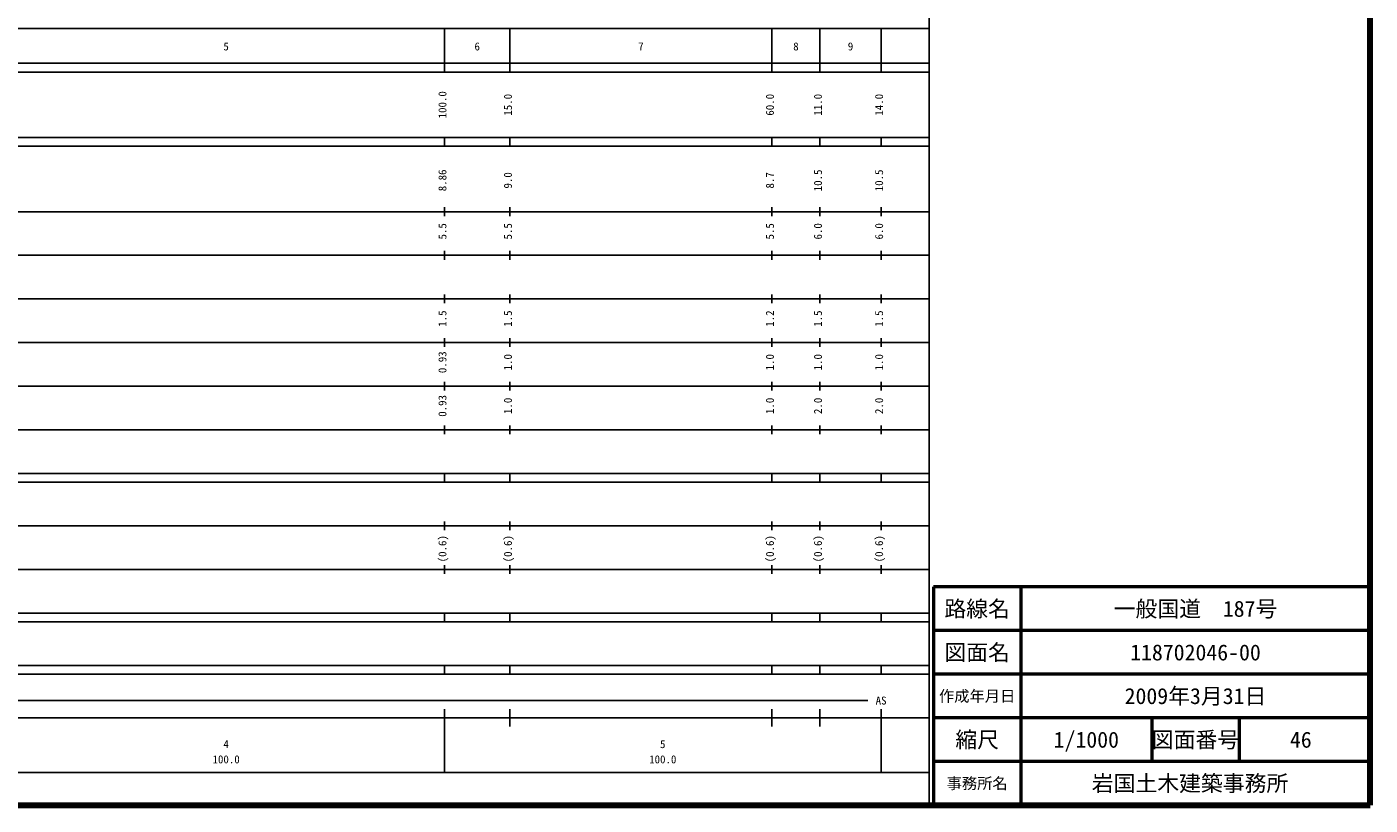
# Model space of a CAD drawing. Units: millimetres on the paper, enlarged 1000 times. Extents: x 40000 to 680000, y 20000 to 380000.
# Drawn here: x 372365 to 680000, y 20000 to 198357 of the extents above; entities that cross this region are included whole.
import ezdxf
from ezdxf.enums import TextEntityAlignment as Align

# ---------------------------------------------------------------- set-up
doc = ezdxf.new("R2010")
doc.units = ezdxf.units.MM
doc.header["$LTSCALE"] = 1000
for name, color, linetype, lineweight in [('M-TTL', 2, 'Continuous', 140), ('M-TTL-BAND', 7, 'Continuous', 25), ('M-TTL-FRAM', 2, 'Continuous', 50), ('M-TTL-LINE', 7, 'Continuous', 50)]:
    doc.layers.add(name, color=color, linetype=linetype, lineweight=lineweight)
doc.layers.add('M-TTL-TXT', color=7, linetype='Continuous')
doc.styles.add('ＭＳ ゴシック', font='')
doc.styles.get('ＭＳ ゴシック').set_extended_font_data('MS Gothic')

msp = doc.modelspace()

# ---------------------------------------------------------------- linework, layer by layer
at = {"layer": 'M-TTL'}
for p, q in [((680000, 20000), (680000, 380000)), ((40000, 20000), (680000, 20000))]:
    msp.add_line(p, q, dxfattribs=at)
at = {"layer": 'M-TTL-BAND'}
for p, q in [((579000, 20000), (579000, 370000)), ((68000, 198000), (579000, 198000)), ((468000, 188000), (468000, 198000)), ((483000, 188000), (483000, 198000)), ((543000, 188000), (543000, 198000)), ((554000, 188000), (554000, 198000)), ((568000, 188000), (568000, 198000)), ((40000, 190000), (579000, 190000)), ((40000, 188000), (579000, 188000)), ((40000, 173000), (579000, 173000)), ((468000, 171000), (468000, 173000)), ((483000, 171000), (483000, 173000)), ((543000, 171000), (543000, 173000)), ((554000, 171000), (554000, 173000)), ((568000, 171000), (568000, 173000)), ((40000, 171000), (579000, 171000)), ((468000, 155000), (468000, 157000)), ((483000, 155000), (483000, 157000)), ((543000, 155000), (543000, 157000)), ((554000, 155000), (554000, 157000)), ((568000, 155000), (568000, 157000)), ((40000, 156000), (579000, 156000)), ((46000, 146000), (579000, 146000)), ((468000, 145000), (468000, 147000)), ((483000, 145000), (483000, 147000)), ((543000, 145000), (543000, 147000)), ((554000, 145000), (554000, 147000)), ((568000, 145000), (568000, 147000)), ((52000, 136000), (579000, 136000)), ((468000, 135000), (468000, 137000)), ((483000, 135000), (483000, 137000)), ((543000, 135000), (543000, 137000)), ((554000, 135000), (554000, 137000)), ((568000, 135000), (568000, 137000)), ((468000, 125000), (468000, 127000)), ((483000, 125000), (483000, 127000)), ((543000, 125000), (543000, 127000)), ((554000, 125000), (554000, 127000)), ((568000, 125000), (568000, 127000)), ((46000, 126000), (579000, 126000)), ((468000, 115000), (468000, 117000)), ((483000, 115000), (483000, 117000)), ((543000, 115000), (543000, 117000)), ((554000, 115000), (554000, 117000)), ((568000, 115000), (568000, 117000)), ((52000, 116000), (579000, 116000)), ((46000, 106000), (579000, 106000)), ((468000, 105000), (468000, 107000)), ((483000, 105000), (483000, 107000)), ((543000, 105000), (543000, 107000)), ((554000, 105000), (554000, 107000)), ((568000, 105000), (568000, 107000)), ((40000, 96000), (579000, 96000)), ((468000, 94000), (468000, 96000)), ((483000, 94000), (483000, 96000)), ((543000, 94000), (543000, 96000)), ((554000, 94000), (554000, 96000)), ((568000, 94000), (568000, 96000)), ((40000, 94000), (579000, 94000)), ((49000, 84000), (579000, 84000)), ((468000, 83000), (468000, 85000)), ((483000, 83000), (483000, 85000)), ((543000, 83000), (543000, 85000)), ((554000, 83000), (554000, 85000)), ((568000, 83000), (568000, 85000)), ((40000, 74000), (579000, 74000)), ((468000, 73000), (468000, 75000)), ((483000, 73000), (483000, 75000)), ((543000, 73000), (543000, 75000)), ((554000, 73000), (554000, 75000)), ((568000, 73000), (568000, 75000)), ((40000, 64000), (579000, 64000)), ((40000, 62000), (579000, 62000)), ((468000, 62000), (468000, 64000)), ((483000, 62000), (483000, 64000)), ((543000, 62000), (543000, 64000)), ((554000, 62000), (554000, 64000)), ((568000, 62000), (568000, 64000)), ((40000, 52000), (579000, 52000)), ((40000, 50000), (579000, 50000)), ((468000, 50000), (468000, 52000)), ((483000, 50000), (483000, 52000)), ((543000, 50000), (543000, 52000)), ((554000, 50000), (554000, 52000)), ((568000, 50000), (568000, 52000)), ((71000, 44000), (565000, 44000)), ((40000, 40000), (579000, 40000)), ((468000, 27500), (468000, 42000)), ((483000, 38000), (483000, 42000)), ((543000, 38000), (543000, 42000)), ((554000, 38000), (554000, 42000)), ((568000, 27500), (568000, 42000)), ((68000, 27500), (579000, 27500))]:
    msp.add_line(p, q, dxfattribs=at)
at = {"layer": 'M-TTL-FRAM'}
for p, q in [((680000, 70000), (580000, 70000)), ((580000, 70000), (580000, 20000))]:
    msp.add_line(p, q, dxfattribs=at)
at = {"layer": 'M-TTL-LINE'}
for p, q in [((600000, 70000), (600000, 20000)), ((680000, 60000), (580000, 60000)), ((680000, 50000), (580000, 50000)), ((680000, 40000), (580000, 40000)), ((630000, 40000), (630000, 30000)), ((650000, 40000), (650000, 30000)), ((680000, 30000), (580000, 30000))]:
    msp.add_line(p, q, dxfattribs=at)

# ---------------------------------------------------------------- texts
at = {"layer": 'M-TTL-BAND', "style": 'ＭＳ ゴシック'}
for s, p in [('5', (418000, 192405)), ('6', (475500, 192405)), ('7', (513000, 192405)), ('8', (548500, 192405)), ('9', (561000, 192405)), ('AS', (568000, 42500)), ('4', (418000, 32523)), ('5', (518000, 32523)), ('100.0', (418000, 29033)), ('100.0', (518000, 29033))]:
    msp.add_text(s, height=1833, dxfattribs=at).set_placement(p, align=Align.BOTTOM_CENTER)
for s, p in [('100.0', (469000, 180500)), ('15.0', (484000, 180500)), ('60.0', (544000, 180500)), ('11.0', (555000, 180500)), ('14.0', (569000, 180500)), ('8.86', (469000, 163174)), ('9.0', (484000, 163174)), ('8.7', (544000, 163174)), ('10.5', (555000, 163174)), ('10.5', (569000, 163174)), ('5.5', (469000, 151500)), ('5.5', (484000, 151500)), ('5.5', (544000, 151500)), ('6.0', (555000, 151500)), ('6.0', (569000, 151500)), ('1.5', (469000, 131500)), ('1.5', (484000, 131500)), ('1.2', (544000, 131500)), ('1.5', (555000, 131500)), ('1.5', (569000, 131500)), ('0.93', (469000, 121500)), ('1.0', (484000, 121500)), ('1.0', (544000, 121500)), ('1.0', (555000, 121500)), ('1.0', (569000, 121500)), ('0.93', (469000, 111500)), ('1.0', (484000, 111500)), ('1.0', (544000, 111500)), ('2.0', (555000, 111500)), ('2.0', (569000, 111500)), ('(0.6)', (469000, 78764)), ('(0.6)', (484000, 78764)), ('(0.6)', (544000, 78764)), ('(0.6)', (555000, 78764)), ('(0.6)', (569000, 78764))]:
    msp.add_text(s, height=1833, rotation=90, dxfattribs=at).set_placement(p, align=Align.BOTTOM_CENTER)
at = {"layer": 'M-TTL-TXT', "style": 'ＭＳ ゴシック'}
for s, height, p in [('路線名', 3666, (590000, 65000)), ('路線名', 3666, (590000, 65000)), ('一般国道\u3000187号', 3666, (640000, 65000)), ('図面名', 3666, (590000, 55000)), ('図面名', 3666, (590000, 55000)), ('118702046-00', 3666, (640000, 55000)), ('作成年月日', 2566, (590000, 45000)), ('作成年月日', 2566, (590000, 45000)), ('2009年3月31日', 3666, (640000, 45000)), ('縮尺', 3666, (590000, 35000)), ('縮尺', 3666, (590000, 35000)), ('1/1000', 3666, (615000, 35000)), ('図面番号', 3666, (640000, 35000)), ('図面番号', 3666, (640000, 35000)), ('46', 3666, (664125, 35000)), ('事務所名', 2566, (590000, 25000)), ('事務所名', 2566, (590000, 25000)), ('岩国土木建築事務所 ', 3666, (640000, 25000))]:
    msp.add_text(s, height=height, dxfattribs=at).set_placement(p, align=Align.MIDDLE_CENTER)

doc.saveas('drawing.dxf')
